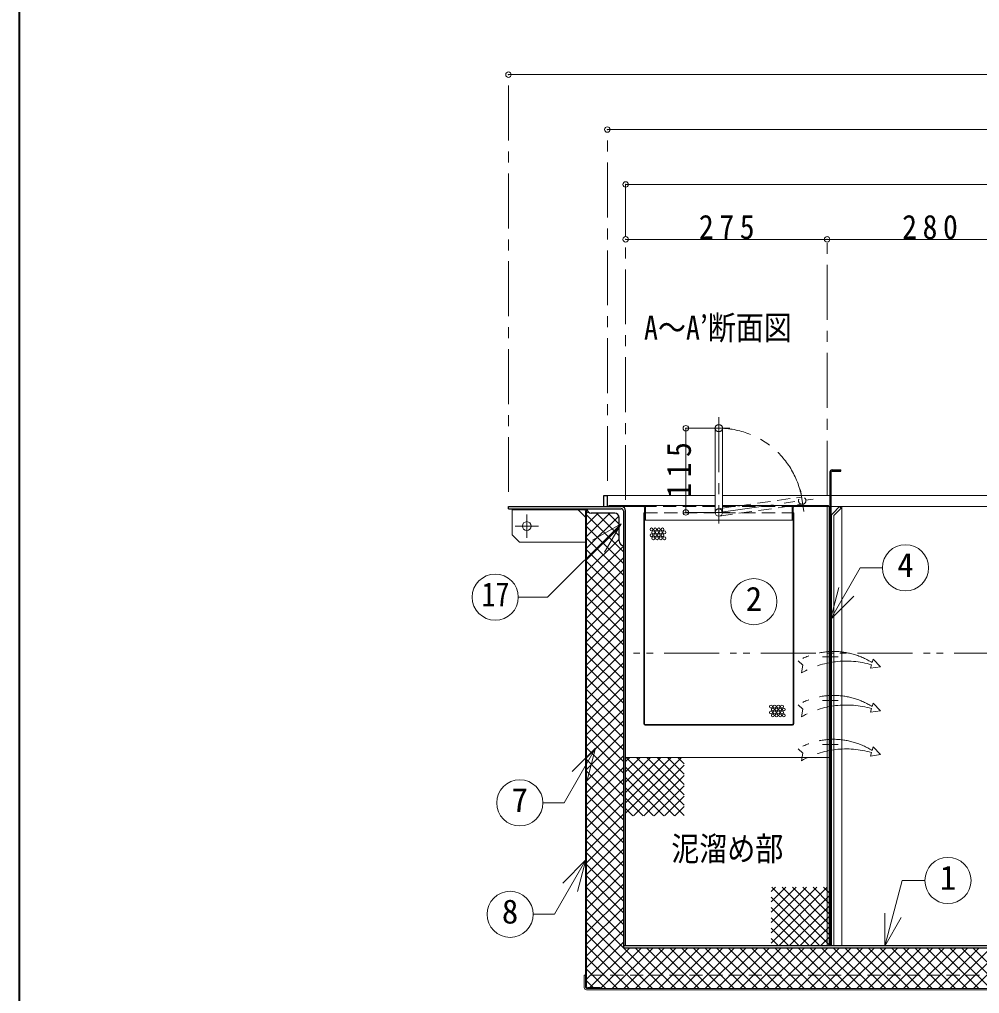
# Model space of a CAD drawing. Units: millimetres at full size, sheet at 1:15. Extents: x -3171 to 2904, y -2098 to 2117.
# Drawn here: x -3171 to -1860, y -1288 to 42 of the extents above; entities that cross this region are included whole.
import ezdxf
from ezdxf.enums import TextEntityAlignment as Align

# ---------------------------------------------------------------- set-up
doc = ezdxf.new("R2010")
doc.units = ezdxf.units.MM
doc.header["$LTSCALE"] = 15
doc.header["$PDMODE"] = 32
doc.header["$PDSIZE"] = 7.5
for name, pattern in [('CHAIN1', [8, 5, -1, 1, -1]), ('DASHED1', [1.8, 1.2, -0.6]), ('DOUBLE_CHAIN1', [8.8, 5, -1, 0.6, -0.6, 0.6, -1])]:
    doc.linetypes.add(name, pattern=pattern)
doc.layers.add('0-6_補助線', color=4, linetype='Continuous', lineweight=9)
doc.styles.add('ＭＳ ゴシック', font='')
doc.styles.get('ＭＳ ゴシック').set_extended_font_data('MS Gothic')

msp = doc.modelspace()

# ---------------------------------------------------------------- linework, layer by layer
at = {"layer": '0-6_補助線', "color": 1, "lineweight": 40}
msp.add_line((-3170.88, -2097.95), (-3170.88, 2117.05), dxfattribs=at)
at = {"layer": '0-6_補助線', "linetype": 'CHAIN1'}
for p, q in [((-2503.38, -602.95), (-2503.38, -32.95)), ((-2368.38, -587.95), (-2368.38, -107.95)), ((-2343.38, -613.95), (-2343.38, -182.95)), ((-2068.38, -607.95), (-2068.38, -257.95)), ((-2216.26, -500.95), (-2216.26, -645.95)), ((-2261.26, -515.95), (-2201.26, -515.95)), ((-2100.29, -629.69), (-2104.5, -599.98)), ((-2216.26, -630.95), (-2087.54, -612.73)), ((-2478.38, -665.55), (-2478.38, -633.55)), ((-2261.26, -630.95), (-2201.26, -630.95)), ((-2462.38, -649.55), (-2494.38, -649.55)), ((-2074.63, -827.95), (-2053.13, -827.95)), ((-2074.63, -887.95), (-2053.13, -887.95)), ((-2074.63, -947.95), (-2053.13, -947.95))]:
    msp.add_line(p, q, dxfattribs=at)
at = {"layer": '0-6_補助線'}
for p, q in [((-783.38, -32.95), (-2503.38, -32.95)), ((-2368.38, -107.95), (-918.38, -107.95)), ((-943.38, -182.95), (-2343.38, -182.95)), ((-2343.38, -257.95), (-2068.38, -257.95)), ((-2068.38, -257.95), (-1788.38, -257.95)), ((-2261.26, -515.95), (-2261.26, -630.95)), ((-2368.38, -607.95), (-2221.26, -607.95)), ((-2211.26, -607.95), (-2064.63, -607.95)), ((-2063.13, -607.95), (-1784.63, -607.95)), ((-2319.26, -621.45), (-2221.26, -621.45)), ((-2211.26, -621.45), (-2113.26, -621.45)), ((-2065.38, -622.95), (-2064.63, -622.95)), ((-2063.13, -622.95), (-1788.38, -622.95)), ((-2048.38, -1222.95), (-2048.38, -622.95)), ((-2408.38, -627.55), (-2398.38, -637.55)), ((-2396.78, -632.11), (-2394.74, -630.07)), ((-2396.78, -663.93), (-2364.81, -631.95)), ((-2396.78, -648.02), (-2380.72, -631.95)), ((-2396.78, -634.3), (-2346.38, -684.7)), ((-2396.78, -679.84), (-2352.77, -635.83)), ((-2383.22, -631.95), (-2352.38, -662.79)), ((-2367.31, -631.95), (-2352.38, -646.88)), ((-2318.76, -631.45), (-2317.76, -631.45)), ((-2318.76, -919.45), (-2318.76, -631.45)), ((-2114.76, -631.45), (-2113.76, -631.45)), ((-2113.76, -919.45), (-2113.76, -631.45)), ((-2396.78, -650.21), (-2346.38, -700.61)), ((-2396.78, -695.75), (-2352.38, -651.35)), ((-2317.76, -919.45), (-2317.76, -641.45)), ((-2316.26, -641.45), (-2116.26, -641.45)), ((-2114.76, -919.45), (-2114.76, -641.45)), ((-2396.78, -666.12), (-2346.38, -716.52)), ((-2396.78, -711.66), (-2352.38, -667.26)), ((-2396.78, -727.57), (-2346.38, -677.17)), ((-2396.78, -682.03), (-2346.38, -732.43)), ((-2396.78, -743.48), (-2346.38, -693.08)), ((-2396.78, -697.94), (-2346.38, -748.34)), ((-2396.78, -759.39), (-2346.38, -708.99)), ((-2396.78, -713.85), (-2346.38, -764.25)), ((-2396.78, -775.3), (-2346.38, -724.9)), ((-2396.78, -729.76), (-2346.38, -780.16)), ((-2396.78, -791.21), (-2346.38, -740.81)), ((-2396.78, -745.67), (-2346.38, -796.07)), ((-2396.78, -807.12), (-2346.38, -756.72)), ((-2396.78, -761.58), (-2346.38, -811.98)), ((-2396.78, -823.03), (-2346.38, -772.63)), ((-2396.78, -777.49), (-2346.38, -827.89)), ((-2396.78, -838.94), (-2346.38, -788.54)), ((-2396.78, -793.4), (-2346.38, -843.8)), ((-2396.78, -854.85), (-2346.38, -804.45)), ((-2396.78, -809.31), (-2346.38, -859.71)), ((-2396.78, -870.76), (-2346.38, -820.36)), ((-2396.78, -825.22), (-2346.38, -875.62)), ((-2396.78, -886.67), (-2346.38, -836.27)), ((-2396.78, -841.13), (-2346.38, -891.53)), ((-2396.78, -902.58), (-2346.38, -852.18)), ((-2396.78, -857.04), (-2346.38, -907.44)), ((-2396.78, -918.49), (-2346.38, -868.09)), ((-2396.78, -872.95), (-2346.38, -923.35)), ((-2396.78, -934.4), (-2346.38, -884)), ((-2396.78, -888.86), (-2346.38, -939.26)), ((-2396.78, -950.31), (-2346.38, -899.91)), ((-2396.78, -904.77), (-2346.38, -955.17)), ((-2396.78, -966.22), (-2346.38, -915.82)), ((-2396.78, -920.68), (-2346.38, -971.08)), ((-2115.76, -920.45), (-2316.76, -920.45)), ((-2115.76, -921.45), (-2316.76, -921.45)), ((-2396.78, -982.13), (-2346.38, -931.73)), ((-2396.78, -936.59), (-2346.38, -986.99)), ((-2396.78, -998.04), (-2346.38, -947.64)), ((-2396.78, -952.5), (-2346.38, -1002.9)), ((-2396.78, -1013.95), (-2346.38, -963.55)), ((-2396.78, -968.41), (-2346.38, -1018.81)), ((-2343.38, -1041.84), (-2266.99, -965.45)), ((-2343.38, -1027.7), (-2281.14, -965.45)), ((-2343.38, -1013.56), (-2295.28, -965.45)), ((-2343.38, -999.42), (-2309.42, -965.45)), ((-2343.38, -985.28), (-2323.56, -965.45)), ((-2343.38, -971.13), (-2337.7, -965.45)), ((-2343.38, -965.45), (-2064.63, -965.45)), ((-2342.78, -965.45), (-2263.38, -1044.85)), ((-2328.64, -965.45), (-2263.38, -1030.71)), ((-2314.5, -965.45), (-2263.38, -1016.57)), ((-2300.36, -965.45), (-2263.38, -1002.43)), ((-2286.21, -965.45), (-2263.38, -988.29)), ((-2272.07, -965.45), (-2263.38, -974.14)), ((-2396.78, -1029.86), (-2346.38, -979.46)), ((-2396.78, -984.32), (-2346.38, -1034.72)), ((-2343.38, -979), (-2276.92, -1045.45)), ((-2332.85, -1045.45), (-2263.38, -975.99)), ((-2396.78, -1045.77), (-2346.38, -995.37)), ((-2343.38, -993.14), (-2291.07, -1045.45)), ((-2318.71, -1045.45), (-2263.38, -990.13)), ((-2396.78, -1000.23), (-2346.38, -1050.63)), ((-2343.38, -1007.28), (-2305.21, -1045.45)), ((-2304.57, -1045.45), (-2263.38, -1004.27)), ((-2396.78, -1061.68), (-2346.38, -1011.28)), ((-2396.78, -1016.14), (-2346.38, -1066.54)), ((-2343.38, -1021.42), (-2319.35, -1045.45)), ((-2290.42, -1045.45), (-2263.38, -1018.41)), ((-2396.78, -1077.59), (-2346.38, -1027.19)), ((-2396.78, -1032.05), (-2346.38, -1082.45)), ((-2343.38, -1035.56), (-2333.49, -1045.45)), ((-2276.28, -1045.45), (-2263.38, -1032.55)), ((-2396.78, -1093.5), (-2346.38, -1043.1)), ((-2396.78, -1047.96), (-2346.38, -1098.36)), ((-2396.78, -1109.41), (-2346.38, -1059.01)), ((-2396.78, -1063.87), (-2346.38, -1114.27)), ((-2396.78, -1125.32), (-2346.38, -1074.92)), ((-2396.78, -1079.78), (-2346.38, -1130.18)), ((-2396.78, -1141.23), (-2346.38, -1090.83)), ((-2396.78, -1095.69), (-2346.38, -1146.09)), ((-2396.78, -1157.14), (-2346.38, -1106.74)), ((-2396.78, -1111.6), (-2346.38, -1162)), ((-2396.78, -1173.05), (-2346.38, -1122.65)), ((-2396.78, -1127.51), (-2346.38, -1177.91)), ((-2396.78, -1188.96), (-2346.38, -1138.56)), ((-2396.78, -1143.42), (-2346.38, -1193.82)), ((-2144.63, -1219.34), (-2068.24, -1142.95)), ((-2144.63, -1205.2), (-2082.39, -1142.95)), ((-2144.63, -1191.06), (-2096.53, -1142.95)), ((-2144.63, -1176.92), (-2110.67, -1142.95)), ((-2144.63, -1162.78), (-2124.81, -1142.95)), ((-2144.63, -1148.63), (-2138.95, -1142.95)), ((-2144.03, -1142.95), (-2064.63, -1222.35)), ((-2129.89, -1142.95), (-2064.63, -1208.21)), ((-2115.75, -1142.95), (-2064.63, -1194.07)), ((-2101.61, -1142.95), (-2064.63, -1179.93)), ((-2087.46, -1142.95), (-2064.63, -1165.79)), ((-2073.32, -1142.95), (-2064.63, -1151.64)), ((-2396.78, -1204.87), (-2346.38, -1154.47)), ((-2144.63, -1156.5), (-2078.17, -1222.95)), ((-2134.1, -1222.95), (-2064.63, -1153.49)), ((-2396.78, -1159.33), (-2346.38, -1209.73)), ((-2396.78, -1220.78), (-2346.38, -1170.38)), ((-2144.63, -1170.64), (-2092.32, -1222.95)), ((-2119.96, -1222.95), (-2064.63, -1167.63)), ((-2396.78, -1175.24), (-2346.38, -1225.64)), ((-2105.82, -1222.95), (-2064.63, -1181.77)), ((-2396.78, -1236.69), (-2346.38, -1186.29)), ((-2396.78, -1191.15), (-2306.58, -1281.35)), ((-2144.63, -1184.78), (-2106.46, -1222.95)), ((-2091.67, -1222.95), (-2064.63, -1195.91)), ((-2396.78, -1252.6), (-2346.38, -1202.2)), ((-2396.78, -1207.06), (-2322.49, -1281.35)), ((-2144.63, -1198.92), (-2120.6, -1222.95)), ((-2077.53, -1222.95), (-2064.63, -1210.05)), ((-2396.78, -1268.51), (-2346.38, -1218.11)), ((-2396.78, -1222.97), (-2338.4, -1281.35)), ((-2144.63, -1213.06), (-2134.74, -1222.95)), ((-2392.12, -1279.75), (-2338.32, -1225.95)), ((-2377.81, -1281.35), (-2322.41, -1225.95)), ((-2361.9, -1281.35), (-2306.5, -1225.95)), ((-2346.07, -1225.95), (-2290.67, -1281.35)), ((-2345.99, -1281.35), (-2290.59, -1225.95)), ((-2330.16, -1225.95), (-2274.76, -1281.35)), ((-2330.08, -1281.35), (-2274.68, -1225.95)), ((-2314.25, -1225.95), (-2258.85, -1281.35)), ((-2314.17, -1281.35), (-2258.77, -1225.95)), ((-2298.34, -1225.95), (-2242.94, -1281.35)), ((-2298.26, -1281.35), (-2242.86, -1225.95)), ((-2282.43, -1225.95), (-2227.03, -1281.35)), ((-2282.35, -1281.35), (-2226.95, -1225.95)), ((-2266.52, -1225.95), (-2211.12, -1281.35)), ((-2266.44, -1281.35), (-2211.04, -1225.95)), ((-2250.61, -1225.95), (-2195.21, -1281.35)), ((-2250.53, -1281.35), (-2195.13, -1225.95)), ((-2234.7, -1225.95), (-2179.3, -1281.35)), ((-2234.62, -1281.35), (-2179.22, -1225.95)), ((-2218.79, -1225.95), (-2163.39, -1281.35)), ((-2218.71, -1281.35), (-2163.31, -1225.95)), ((-2202.88, -1225.95), (-2147.48, -1281.35)), ((-2202.8, -1281.35), (-2147.4, -1225.95)), ((-2186.97, -1225.95), (-2131.57, -1281.35)), ((-2186.89, -1281.35), (-2131.49, -1225.95)), ((-2171.06, -1225.95), (-2115.66, -1281.35)), ((-2170.98, -1281.35), (-2115.58, -1225.95)), ((-2155.15, -1225.95), (-2099.75, -1281.35)), ((-2155.07, -1281.35), (-2099.67, -1225.95)), ((-2139.24, -1225.95), (-2083.84, -1281.35)), ((-2139.16, -1281.35), (-2083.76, -1225.95)), ((-2123.33, -1225.95), (-2067.93, -1281.35)), ((-2123.25, -1281.35), (-2067.85, -1225.95)), ((-2107.42, -1225.95), (-2052.02, -1281.35)), ((-2107.34, -1281.35), (-2051.94, -1225.95)), ((-2091.51, -1225.95), (-2036.11, -1281.35)), ((-2091.43, -1281.35), (-2036.03, -1225.95)), ((-2075.6, -1225.95), (-2020.2, -1281.35)), ((-2075.52, -1281.35), (-2020.12, -1225.95)), ((-2059.69, -1225.95), (-2004.29, -1281.35)), ((-2059.61, -1281.35), (-2004.21, -1225.95)), ((-2043.78, -1225.95), (-1988.38, -1281.35)), ((-2043.7, -1281.35), (-1988.3, -1225.95)), ((-2027.87, -1225.95), (-1972.47, -1281.35)), ((-2027.79, -1281.35), (-1972.39, -1225.95)), ((-2011.96, -1225.95), (-1956.56, -1281.35)), ((-2011.88, -1281.35), (-1956.48, -1225.95)), ((-1996.05, -1225.95), (-1940.65, -1281.35)), ((-1995.97, -1281.35), (-1940.57, -1225.95)), ((-1980.14, -1225.95), (-1924.74, -1281.35)), ((-1980.06, -1281.35), (-1924.66, -1225.95)), ((-1964.23, -1225.95), (-1908.83, -1281.35)), ((-1964.15, -1281.35), (-1908.75, -1225.95)), ((-1948.32, -1225.95), (-1892.92, -1281.35)), ((-1948.24, -1281.35), (-1892.84, -1225.95)), ((-1932.41, -1225.95), (-1877.01, -1281.35)), ((-1932.33, -1281.35), (-1876.93, -1225.95)), ((-1916.5, -1225.95), (-1861.1, -1281.35)), ((-1916.42, -1281.35), (-1861.02, -1225.95)), ((-1900.59, -1225.95), (-1845.19, -1281.35)), ((-1900.51, -1281.35), (-1845.11, -1225.95)), ((-1884.68, -1225.95), (-1829.28, -1281.35)), ((-1884.6, -1281.35), (-1829.2, -1225.95)), ((-1868.77, -1225.95), (-1813.37, -1281.35)), ((-1868.69, -1281.35), (-1813.29, -1225.95)), ((-2396.78, -1238.88), (-2354.31, -1281.35)), ((-2396.78, -1254.79), (-2370.22, -1281.35)), ((-2396.78, -1270.7), (-2387.73, -1279.75))]:
    msp.add_line(p, q, dxfattribs=at)
at = {"layer": '0-6_補助線', "color": 7, "lineweight": 18}
for p, q in [((-2221.26, -515.95), (-2221.26, -630.95)), ((-2211.26, -515.95), (-2211.26, -630.95)), ((-2366.26, -621.45), (-2366.26, -622.95)), ((-2366.26, -621.45), (-2319.26, -621.45)), ((-2319.26, -622.95), (-2349.38, -622.95)), ((-2317.76, -641.45), (-2317.76, -624.45)), ((-2316.26, -624.45), (-2316.26, -631.45)), ((-2116.26, -624.45), (-2116.26, -631.45)), ((-2114.76, -641.45), (-2114.76, -624.45)), ((-2113.26, -621.45), (-2066.26, -621.45)), ((-2113.26, -622.95), (-2065.38, -622.95)), ((-2068.38, -1222.95), (-2068.38, -622.95)), ((-2066.26, -621.45), (-2066.26, -622.95)), ((-2065.38, -1222.95), (-2065.38, -622.95)), ((-2060.63, -632.2), (-2051.38, -622.95)), ((-2058.5, -634.32), (-2049.26, -625.08)), ((-2051.38, -622.95), (-2049.26, -625.08)), ((-2498.38, -627.55), (-2498.38, -625.95)), ((-2399.98, -627.55), (-2498.38, -627.55)), ((-2398.38, -1279.75), (-2398.38, -629.15)), ((-2396.78, -1278.15), (-2396.78, -629.15)), ((-2316.26, -631.45), (-2316.26, -641.45)), ((-2116.26, -631.45), (-2116.26, -641.45)), ((-2062.38, -636.44), (-2062.38, -1222.95)), ((-2059.38, -636.44), (-2059.38, -1222.95)), ((-2349.71, -646.37), (-2388.68, -668.87)), ((-2349.71, -646.37), (-2372.21, -685.34)), ((-2317.76, -641.45), (-2316.26, -641.45)), ((-2116.26, -641.45), (-2114.76, -641.45)), ((-2063.92, -777.06), (-2052.28, -733.59)), ((-2063.92, -777.06), (-2032.1, -745.24)), ((-2384.36, -953.13), (-2427.4, -1027.68)), ((-2384.36, -953.13), (-2416.18, -984.95)), ((-2384.36, -953.13), (-2396, -996.6)), ((-2427.4, -1027.68), (-2456.46, -1027.68)), ((-2397.55, -1105.33), (-2440.59, -1179.88)), ((-2397.55, -1105.33), (-2429.37, -1137.15)), ((-2397.55, -1105.33), (-2409.19, -1148.8)), ((-2440.59, -1179.88), (-2469.65, -1179.88)), ((-1989.75, -1223.41), (-1989.75, -1178.41)), ((-1989.75, -1223.41), (-1967.25, -1184.44)), ((-2399.98, -1279.75), (-2399.98, -1262.95)), ((-2398.38, -1262.95), (-2399.98, -1262.95)), ((-889.98, -1281.35), (-2396.78, -1281.35)), ((-2396.78, -1282.95), (-889.98, -1282.95))]:
    msp.add_line(p, q, dxfattribs=at)
at = {"layer": '0-6_補助線', "color": 5, "lineweight": 25}
for p, q in [((-2064.63, -575.95), (-2064.63, -1222.95)), ((-2063.13, -575.95), (-2063.13, -1222.95)), ((-2061.63, -572.95), (-2049.63, -572.95)), ((-2061.63, -574.45), (-2049.63, -574.45)), ((-2049.63, -574.45), (-2049.63, -572.95)), ((-2368.38, -622.95), (-2368.38, -607.95)), ((-2503.38, -625.95), (-2503.38, -622.95)), ((-2503.38, -622.95), (-2349.38, -622.95)), ((-2503.38, -625.95), (-2349.38, -625.95)), ((-2358.38, -631.95), (-2390.38, -631.95)), ((-2352.38, -669.95), (-2352.38, -637.95)), ((-2346.38, -628.95), (-2346.38, -1225.95)), ((-2343.38, -1222.95), (-2343.38, -628.95)), ((-940.38, -1222.95), (-2346.38, -1222.95)), ((-940.38, -1225.95), (-2346.38, -1225.95))]:
    msp.add_line(p, q, dxfattribs=at)
at = {"layer": '0-6_補助線', "linetype": 'DASHED1'}
for p, q in [((-2216.96, -626), (-2103.09, -609.89)), ((-2319.26, -622.95), (-2221.26, -622.95)), ((-2215.56, -635.91), (-2101.69, -619.79)), ((-2211.26, -622.95), (-2113.26, -622.95)), ((-2317.76, -631.45), (-2221.23, -631.45)), ((-2211.28, -631.45), (-2114.76, -631.45)), ((-2064.63, -900.45), (-2063.13, -900.45)), ((-888.38, -1262.95), (-2398.38, -1262.95))]:
    msp.add_line(p, q, dxfattribs=at)
at = {"layer": '0-6_補助線', "linetype": 'DOUBLE_CHAIN1'}
for p, q in [((-1159.88, -822.95), (-2338.38, -822.95)), ((-2005.54, -831.32), (-2007, -836.08)), ((-1995.32, -841.79), (-2005.54, -831.32)), ((-2007.86, -838.88), (-2009.35, -843.75)), ((-1995.32, -841.79), (-2009.35, -843.75)), ((-2005.54, -891.32), (-2007, -896.08)), ((-1995.32, -901.79), (-2005.54, -891.32)), ((-2007.86, -898.88), (-2009.35, -903.75)), ((-1995.32, -901.79), (-2009.35, -903.75)), ((-2005.54, -951.32), (-2007, -956.08)), ((-1995.32, -961.79), (-2005.54, -951.32)), ((-2007.86, -958.88), (-2009.35, -963.75)), ((-1995.32, -961.79), (-2009.35, -963.75))]:
    msp.add_line(p, q, dxfattribs=at)
at = {"layer": '0-6_補助線', "color": 7, "linetype": 'DASHED1', "lineweight": 18}
for p, q in [((-2064.63, -815.45), (-2063.13, -815.45)), ((-2064.63, -840.45), (-2063.13, -840.45)), ((-2064.63, -875.45), (-2063.13, -875.45)), ((-2064.63, -935.45), (-2063.13, -935.45)), ((-2064.63, -960.45), (-2063.13, -960.45))]:
    msp.add_line(p, q, dxfattribs=at)
at = {"layer": '0-6_補助線', "color": 5, "lineweight": 25}
msp.add_lwpolyline([(-2373.38, -622.95), (-2373.38, -607.95), (-2368.38, -607.95)], dxfattribs=at)
at = {"layer": '0-6_補助線'}
msp.add_lwpolyline([(-2498.38, -627.55), (-2498.38, -661.55), (-2488.38, -671.55), (-2398.38, -671.55)], dxfattribs=at)
at = {"layer": '0-6_補助線', "color": 7, "lineweight": 18}
for points in [[(-2349.71, -646.37), (-2450.02, -746.68), (-2489.91, -746.68)], [(-2063.92, -777.06), (-2023.21, -706.54), (-1992.86, -706.54)], [(-1989.75, -1223.41), (-1965.68, -1133.6), (-1934.88, -1133.6)], [(-2395.18, -1279.75), (-2378.38, -1279.75), (-2378.38, -1281.35)]]:
    msp.add_lwpolyline(points, dxfattribs=at)
at = {"layer": '0-6_補助線', "linetype": 'DOUBLE_CHAIN1'}
for points in [[(-2107.98, -833.62), (-2101.63, -839.67), (-2103.47, -850.11)], [(-2107.98, -893.62), (-2101.63, -899.67), (-2103.47, -910.11)], [(-2107.98, -953.62), (-2101.63, -959.67), (-2103.47, -970.11)]]:
    msp.add_lwpolyline(points, dxfattribs=at)
at = {"layer": '0-6_補助線', "color": 5, "lineweight": 25}
msp.add_circle((-2216.26, -515.95), 5, dxfattribs=at)
at = {"layer": '0-6_補助線', "linetype": 'DASHED1'}
msp.add_circle((-2102.39, -614.84), 5, dxfattribs=at)
at = {"layer": '0-6_補助線'}
for centre, radius in [((-2478.38, -649.55), 6), ((-2308.07, -654.17), 2), ((-2308.07, -662.17), 2), ((-2305.57, -658.17), 2), ((-2305.57, -666.17), 2), ((-2303.07, -654.17), 2), ((-2303.07, -662.17), 2), ((-2300.57, -658.17), 2), ((-2300.57, -666.17), 2), ((-2298.07, -654.17), 2), ((-2298.07, -662.17), 2), ((-2295.57, -658.17), 2), ((-2295.57, -666.17), 2), ((-2293.07, -654.17), 2), ((-2293.07, -662.17), 2), ((-2290.57, -658.17), 2), ((-2290.57, -666.17), 2), ((-2144.96, -896.16), 2), ((-2144.96, -904.16), 2), ((-2142.46, -900.16), 2), ((-2139.96, -896.16), 2), ((-2139.96, -904.16), 2), ((-2137.46, -900.16), 2), ((-2134.96, -896.16), 2), ((-2134.96, -904.16), 2), ((-2132.46, -900.16), 2), ((-2129.96, -896.16), 2), ((-2129.96, -904.16), 2), ((-2127.46, -900.16), 2), ((-2142.46, -908.16), 2), ((-2137.46, -908.16), 2), ((-2132.46, -908.16), 2), ((-2127.46, -908.16), 2)]:
    msp.add_circle(centre, radius, dxfattribs=at)
at = {"layer": '0-6_補助線', "color": 7, "lineweight": 18}
for centre in [(-1961.36, -706.54), (-2521.41, -746.68), (-2168.31, -752.78), (-2487.96, -1027.68), (-1903.38, -1133.6), (-2501.15, -1179.88)]:
    msp.add_circle(centre, 31.5, dxfattribs=at)
at = {"layer": '0-6_補助線', "linetype": 'CHAIN1'}
msp.add_arc((-2216.26, -630.95), 115, 8.05675, 90, dxfattribs=at)
at = {"layer": '0-6_補助線', "color": 5, "lineweight": 25}
for centre, radius, start, end in [((-2061.63, -575.95), 3, 90, 180), ((-2061.63, -575.95), 1.5, 90, 180), ((-2349.38, -628.95), 6, 0, 90), ((-2390.38, -625.95), 6, 180, 270), ((-2358.38, -637.95), 6, 0, 90), ((-2349.38, -628.95), 3, 0, 90), ((-2346.38, -669.95), 6, 180, 270)]:
    msp.add_arc(centre, radius, start, end, dxfattribs=at)
at = {"layer": '0-6_補助線', "color": 7, "lineweight": 18}
for centre, radius, start, end in [((-2319.26, -624.45), 3, 0, 90), ((-2319.26, -624.45), 1.5, 0, 90), ((-2113.26, -624.45), 3, 90, 180), ((-2113.26, -624.45), 1.5, 90, 180), ((-2399.98, -629.15), 3.2, 0, 90), ((-2399.98, -629.15), 1.6, 0, 90), ((-2216.26, -630.95), 5, 180, 0), ((-2056.38, -636.44), 6, 135, 180), ((-2056.38, -636.44), 3, 135, 180), ((-2396.78, -1279.75), 3.2, 180, 270), ((-2395.18, -1278.15), 3.2, 180, 270), ((-2396.78, -1279.75), 1.6, 180, 270), ((-2395.18, -1278.15), 1.6, 180, 270)]:
    msp.add_arc(centre, radius, start, end, dxfattribs=at)
at = {"layer": '0-6_補助線', "linetype": 'DASHED1'}
msp.add_arc((-2216.26, -630.95), 5, 0, 180, dxfattribs=at)
at = {"layer": '0-6_補助線', "linetype": 'DOUBLE_CHAIN1'}
for centre, radius, start, end in [((-2059.55, -918.88), 98.06, 57.60053, 119.60037), ((-2042.37, -957.76), 123.78, 73.81211, 119.57999), ((-2059.55, -978.88), 98.06, 57.60053, 119.60037), ((-2042.37, -1017.76), 123.78, 73.81211, 119.57999), ((-2059.55, -1038.88), 98.06, 57.60053, 119.60037), ((-2042.37, -1077.76), 123.78, 73.81211, 119.57999)]:
    msp.add_arc(centre, radius, start, end, dxfattribs=at)
at = {"layer": '0-6_補助線'}
for centre, radius, start, end in [((-2316.76, -919.45), 2, 180, 270), ((-2316.76, -919.45), 1, 180, 270), ((-2115.76, -919.45), 1, 270, 0), ((-2115.76, -919.45), 2, 270, 0)]:
    msp.add_arc(centre, radius, start, end, dxfattribs=at)
for p in [(-2503.38, -32.95), (-2368.38, -107.95), (-2343.38, -182.95), (-2343.38, -257.95), (-2068.38, -257.95), (-2261.26, -515.95), (-2261.26, -630.95)]:
    msp.add_point(p, dxfattribs=at)

# ---------------------------------------------------------------- texts
at = {"layer": '0-6_補助線', "color": 7, "style": 'ＭＳ ゴシック', "width": 0.85}
for s, p in [('A～A’断面図', (-2318.38, -404.95)), ('17', (-2540.16, -769.18)), ('泥溜め部', (-2281.13, -1116.7))]:
    msp.add_text(s, height=32.99, dxfattribs=at).set_placement(p, align=Align.BOTTOM_LEFT)
at = {"layer": '0-6_補助線', "color": 7, "style": 'ＭＳ ゴシック'}
for s, p in [('4', (-1972.61, -729.04)), ('2', (-2179.56, -775.28)), ('7', (-2499.21, -1050.18)), ('1', (-1914.63, -1156.1)), ('8', (-2512.4, -1202.38))]:
    msp.add_text(s, height=32.99, dxfattribs=at).set_placement(p, align=Align.BOTTOM_LEFT)
at = {"layer": '0-6_補助線', "color": 7, "char_height": 32.99, "attachment_point": 7, "style": 'ＭＳ ゴシック'}
for s, insert in [('\\T1.38;\\W0.9;275', (-2243.38, -257.95)), ('\\T1.38;\\W0.9;280', (-1965.88, -257.95))]:
    msp.add_mtext(s, dxfattribs=dict(at, insert=insert))
at = {"layer": '0-6_補助線', "color": 7, "insert": (-2253.76, -610.95), "char_height": 32.99, "attachment_point": 7, "rotation": 90, "style": 'ＭＳ ゴシック'}
msp.add_mtext('\\T1.38;\\W0.9;115', dxfattribs=at)

doc.saveas('drawing.dxf')
